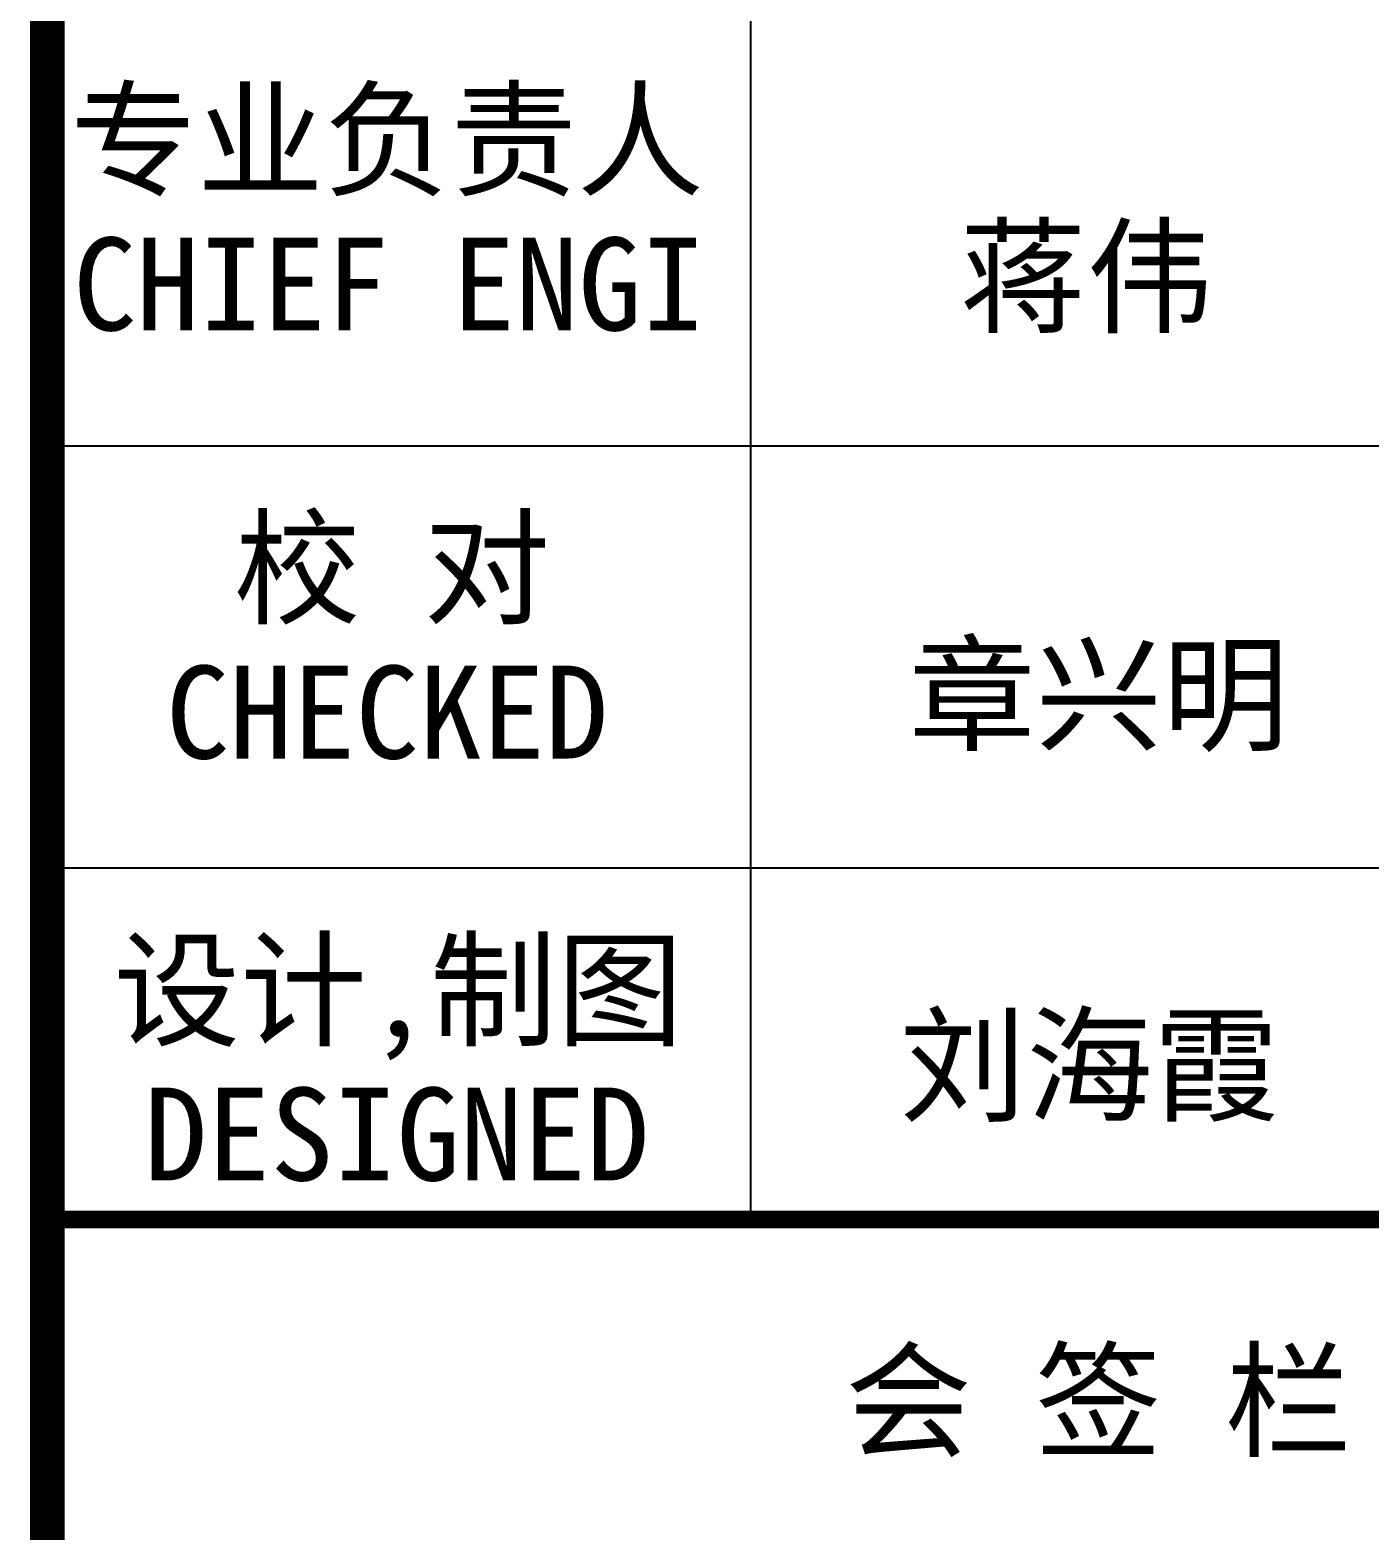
# Model space of a CAD drawing. Extents: x 1060579 to 1383165, y 581819 to 1037910.
# Drawn here: x 1343726 to 1349797, y 621172 to 627970 of the extents above; entities that cross this region are included whole.
import ezdxf

# ---------------------------------------------------------------- set-up
doc = ezdxf.new("R2010")
doc.units = 0
doc.header["$LTSCALE"] = 1000
doc.header["$MEASUREMENT"] = 0
doc.layers.add('图框', color=7, linetype='Continuous')
doc.styles.add('STYLE-黑体', font='simhei.ttf')

# ---------------------------------------------------------------- blocks, each defined once
blk = doc.blocks.new('A$C31D40216')
at = {"layer": '图框', "color": 0}
for p, q in [((73.94488784112036, 40000.42901769746), (9087.79863213934, 40000.42901769746)), ((73.94488784112036, 38207.62901769299), (9087.79863213934, 38207.62901769299))]:
    blk.add_line(p, q, dxfattribs=at)
at = {"layer": '图框', "color": 4, "const_width": 147.8857755306891}
blk.add_lwpolyline([(73.94488784112036, 60000.00287728477), (73.94488784112036, 0.002877284772694111)], dxfattribs=at)
at = {"layer": '图框', "color": 0, "const_width": 75}
blk.add_lwpolyline([(73.94488784112036, 46872.8290176997), (9087.79863213934, 46872.8290176997), (9087.79863213934, 31634.02901769523), (73.94488784112036, 31634.02901769523)], close=True, dxfattribs=at)
at = {"layer": '图框', "color": 0}
blk.add_lwpolyline([(3061.94488784112, 36713.62901769299), (3061.94488784112, 45378.8290176997)], dxfattribs=at)
at = {"layer": '图框', "color": 0, "const_width": 75}
blk.add_lwpolyline([(73.94488784112036, 36713.62901769299), (9087.79863213934, 36713.62901769299)], dxfattribs=at)
at = {"layer": '图框', "color": 0, "style": 'STYLE-黑体'}
for s, p in [('专业负责人', (171.4786866474897, 41103.34217165131)), ('CHIEF ENGI', (183.0531527791172, 40490.77508925367)), ('校 对', (865.4315108004957, 39284.3618824603)), ('CHECKED  ', (577.6471933294088, 38671.79480006266)), ('设计,制图', (355.0568930823356, 37491.56188246701)), ('DESIGNED ', (484.0276484210044, 36878.99480006937)), ('会 签 栏', (3462.217526102439, 35746.07983468566))]:
    blk.add_text(s, height=394.415999994264, dxfattribs=at).set_placement(p)
at = {"layer": '图框', "color": 1, "style": 'STYLE-黑体'}
for s, p in [('蒋伟', (3949.325670730788, 40522.0026612221)), ('章兴明', (3733.203277533175, 38745.94395239066)), ('刘海霞', (3693.58028796711, 37171.15588945287))]:
    blk.add_text(s, height=394.415999994264, dxfattribs=at).set_placement(p)

msp = doc.modelspace()

# ---------------------------------------------------------------- block references
at = {"xscale": 1.066666666666667, "yscale": 1.066666666666667, "zscale": 1.066666666666667}
msp.add_blockref('A$C31D40216', (1343726.01215986, 583418.7385379131), dxfattribs=at)

doc.saveas('drawing.dxf')
